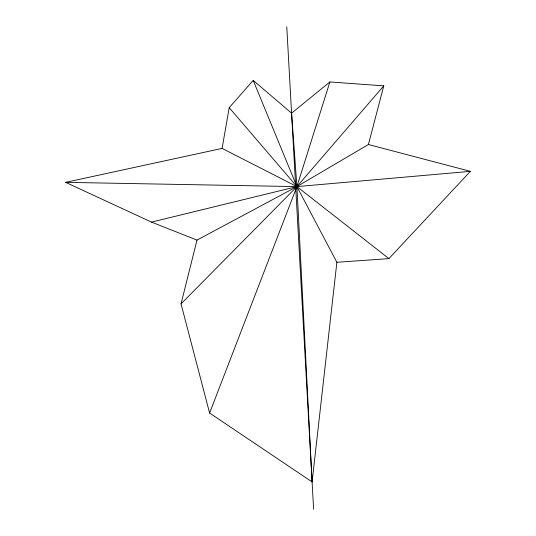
<?xml version="1.0" encoding="UTF-8"?>
<svg xmlns="http://www.w3.org/2000/svg" width="536" height="536" viewBox="0 0 536 536"><rect width="100%" height="100%" fill="white"/><g stroke="black" fill="none" stroke-linecap="round" stroke-linejoin="round"><path stroke-width="0.8" d="M312.093 481.924L336.876 262.285L296.917 186.602L253.213 80.407L229.214 107.656L222.092 148.405L65.627 182.347L151.507 222.105L197 240.095L296.917 186.602L368.413 144.519L383.783 85.854L329.895 81.961L291.577 113.17L296.917 186.602L312.093 481.924L209.603 413.042L181.034 303.885L197 240.095M329.895 81.961L296.917 186.602L209.603 413.042M383.783 85.854L296.917 186.602L181.034 303.885M336.876 262.285L388.915 258.613L470.373 171.346L368.413 144.519M151.507 222.105L296.917 186.602L470.373 171.346M65.627 182.347L296.917 186.602L388.915 258.613M222.092 148.405L296.917 186.602L229.214 107.656M253.213 80.407L291.577 113.17M286.773 26.8L313.614 509.2"/></g></svg>
